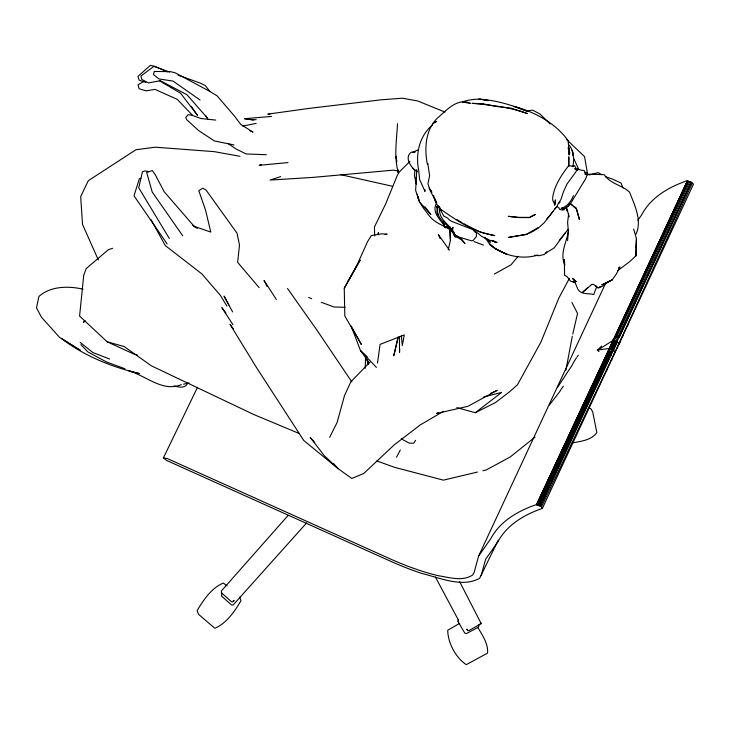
<?xml version="1.0" encoding="UTF-8"?>
<svg xmlns="http://www.w3.org/2000/svg" width="730" height="730" viewBox="0 0 730 730"><rect width="100%" height="100%" fill="white"/><g stroke="black" fill="none" stroke-linecap="round" stroke-linejoin="round"><path stroke-width="1.09" d="M374.654 235.973L374.426 227.003L385.577 204.108L397.613 174.68L399.666 171.587L409.977 161.321M567.347 209.081L567.347 211.353L566.097 207.858M568.798 165.865L568.834 156.777L568.707 166.02M636.067 251.239L635.921 255.755L630.008 261.376L617.553 270.775M636.177 247.844L636.478 238.792L633.695 229.111M378.423 234.768L378.514 232.551L377.565 234.549M365.155 368.321L365.611 356.97M399.684 349.031L399.52 352.435L399.493 336.53M414.85 170.373L414.503 175.839L416.219 183.905M397.522 123.607C396.709 139.822 393.78 156.904 398.334 172.718L397.877 169.442M416.766 169.533L415.635 190.329L419.367 201.818L430.81 214.483L424.897 206.754M567.584 240.59L568.36 231.291L567.611 222.312L568.67 213.735M415.753 177.992L415.552 180.255L416.501 184.115M568.524 229.786C567.21 242.068 559.39 252.288 564.755 265.136L564.354 259.597L564.6 275.32L567.128 276.652L570.559 281.26L575.112 282.236M377.51 363.047L380.084 344.377L404.265 334.96L402.321 345.6L401.372 335.754M572.959 166.349C574.209 158.839 573.926 150.426 568.542 144.476M438.329 206.17C434.268 218.033 446.724 223.471 452.317 231.3L451.979 230.817L455.027 236.42L456.807 236.365M565.878 370.338L572.302 336.183M552.646 197.721C554.316 185.657 561.206 175.556 568.314 166.075L570.221 165.783L573.415 166.522L572.347 166.522L574.702 165.719L576.563 169.406M452.691 228.782L453.011 227.222L451.906 229.913L452.18 232.167L454.188 233.071M439.88 207.804L439.442 209.902L439.579 209.318C438.776 221.263 452.709 225.561 455.611 236.383L457.345 236.356L461.725 239.066L464.974 243.656L461.342 239.778L457.026 237.159L455.356 237.159L453.686 234.257L455.027 236.42M448.257 249.779L450.419 240.298L449.89 229.247M398.087 337.214L393.78 355.747L398.224 337.032M572.804 334.021L577.539 313.444L571.909 302.466M221.792 592.906L221.555 596.082L231.647 605.061L233.18 604.96L306.655 522.881M478.643 626.404L478.086 627.335L466.388 633.613L464.855 633.184L458.102 621.759L458.44 619.46L458.376 620.016L435.409 577.01M605.635 283.249L478.615 556.068L474.144 572.43L472.684 574.975C462.628 581.719 449.443 577.448 438.447 575.742C421.52 571.745 405.168 565.613 389.327 558.486L167.179 458.504L163.401 457.902L166.65 460.457L388.962 560.512A97.847 27.101 25 0 0 421.949 573.488C440.099 577.832 461.707 587.933 479.583 578.37L498.189 540.236M481.143 575.651L485.614 559.308L497.778 541.998A680.816 188.568 25 0 1 542.363 508.408L693.5 184.133L691.255 182.199L686.72 180.867A687.14 190.32 25 0 0 641.725 214.739L637.911 220.241M478.497 626.942L479.236 624.269M467.556 629.333L466.607 629.269L467.729 630.601L468.852 630.629L481.043 623.657M481.106 623.42L459.681 581.71M457.956 621.212L458.102 620.673M480.961 623.958L481.189 623.11M436.449 203.341C431.704 211.837 439.496 218.836 443.886 225.114L443.648 224.566L445.282 227.796L446.714 227.076L446.094 227.358L449.68 227.778L452.974 229.84M437.58 205.522L436.841 207.229L436.996 206.636L436.951 212.284L438.128 215.113M607.588 353.028L536.523 504.768L535.784 504.813A687.14 190.32 25 0 0 490.797 538.676L478.615 556.068M608.053 354.716L608.619 353.457M609.34 355.291L609.906 354.023M610.7 355.902L611.265 354.643M635.392 235.288C642.802 221.263 634.671 205.44 629.57 192.163C621.768 184.873 610.344 184.042 604.23 174.653L584.776 174.078M692.414 182.911L617.215 347.288L541.477 506.857L542.563 508.08M617.334 348.164L617.662 347.453M541.477 506.857L536.523 504.768L687.459 180.83L609.632 348.748M687.459 180.83L536.523 504.768M608.875 353.037L609.796 351.057M608.93 348.566L610.691 348.995L614.824 340.198L610.745 348.958M615.737 338.236L688.582 181.067L537.645 505.014L609.404 351.833M612.023 349.606L689.914 181.551M612.917 351.23L617.516 341.293M613.383 355.656L615.372 351.358L610.691 348.995M613.966 345.272L538.986 505.489L610.253 353.347M601.593 346.084L597.259 350.345L612.589 340.7L613.556 338.629M608.345 351.449L613.337 340.791M611.156 351.413L615.7 341.704M617.498 341.394L540.328 506.136L691.255 182.199L619.305 337.388M619.341 344.031L621.066 339.158M197.538 387.247L163.401 457.902M615.39 336.265L615.892 335.243M616.604 336.311L617.106 335.28M617.981 336.703L618.483 335.663M329.632 437.361L337.077 422.551L344.478 395.715L350.756 381.918L370.229 361.861M573.442 195.603C571.161 201.407 567.228 206.471 561.133 208.497L562.821 207.502L562.447 209.565L563.067 209.291M396.518 457.236L400.332 449.981M569.436 278.303L558.833 298.086L540.976 341.996L517.47 384.774L509.704 391.663L495.469 402.559L475.267 412.733L456.807 407.577M368.787 364.005L365.849 358.056L360.474 350.582L351.176 326.064L361.478 344.66L344.797 315.962L344.259 288.24L357.235 264.588L367.591 241.603L371.342 235.544L381.854 233.819L387.165 234.157L385.057 234.631M344.259 288.24L360.191 259.99L348.073 281.296M622.498 337.269L622.818 335.563M627.745 325.936L627.736 324.932M557.72 387.101L571.818 365.684A687.925 231.164 25.2 0 1 576.49 357.773M415.607 440.327L413.618 443.229L409.074 443.101L401.245 438.766M550.064 215.25L553.322 211.016M554.627 209.327L556.579 206.782L544.206 222.741L538.886 227.577L533.265 231.237L526.239 234.476L538.393 227.486M534.816 255.217L538.886 255.728L544.434 254.423L546.679 251.941L545.483 253.273L554.225 247.844L568.077 229.275M606.758 370.986L606.612 370.265M549.389 404.977L559.691 391.7A687.925 149.185 24.8 0 1 563.432 386.197M559.262 240.453L565.567 232.514M518.145 256.257L511.046 264.817L494.301 274.069M569.738 203.925L567.566 206.526L563.487 209.136L568.232 206.325L570.358 203.779L585.725 178.668L587.522 173.348L586.363 172.289L585.031 172.718M546.597 219.338L549.371 216.071M187.227 384.153C184.279 388.679 178.275 387.064 173.995 385.869M83.384 322.231L84.835 320.57M287.903 515.654L221.391 590.944L221.382 592.778L231.419 601.702L232.523 601.958L234.23 600.589L233.208 600.945M559.016 203.223L560.074 202.037M83.485 322.45L84.972 320.881M591.893 284.381L582.768 292.155L587.787 287.62M534.953 437.142L510.316 456.916L486.226 469.965L482.931 470.75M475.267 412.733L501.683 392.384L483.716 396.947M432.707 124.821C419.732 135.342 415.37 153.446 418.564 169.552L419.677 179.644L425.015 191.479L424.97 189.572M618.292 268.01L619.971 266.952L616.248 274.161L612.233 279.836L601.985 284.8L612.233 279.836L608.382 281.753L603.299 285.768L598.417 288.031L593.508 284.362L591.4 284.572M443.438 411.328L420.252 424.933L394.264 444.826L363.723 473.505L351.805 478.478L338.017 468.569L303.799 440.518L256.449 367.491L230.05 324.394L233.408 328.865M143.746 81.486L138.025 84.808L139.12 88.759L146.155 90.849L154.997 89.398L177.262 99.353L192.601 115.386M459.818 623.247L447.7 630.255C447.992 643.112 455.575 657.42 466.242 664.656L487.54 653.149C488.47 643.823 482.311 635.219 477.84 627.453M418.536 149.586L412.943 152.314L414.85 152.141M529.998 216.938L535.574 214.346L529.633 217.613L519.085 217.567L508.272 216.326L518.337 217.367L529.067 217.376M438.429 412.596L436.476 413.509L468.003 406.281L497.212 390.349L490.377 393.47M598.664 287.538L596.255 287.739L593.745 294.582C588.216 292.794 581.637 295.276 577.85 289.226L573.917 279.69L572.347 278.34L576.244 281.661L573.917 279.69L575.121 281.506M195.923 227.577L194.125 226.318L164.168 191.725L155.189 174.598L152.333 170.564L146.684 172.426L152.196 191.999L182.692 235.726M280.658 176.633L270.063 180.073L312.787 177.408L393.716 170.126L397.941 170.966M112.657 248.3L108.432 249.624L86.204 268.594L83.74 275.201L79.579 316.044L107.118 341.777L134.156 354.187L137.34 354.935M538.01 255.035C521.658 260.126 502.204 255.591 489.675 243.939L495.369 248.793L490.341 245.225L484.839 237.213M261.431 164.679L259.26 165.29L288.012 162.589M140.89 178.293L139.357 178.722L134.001 195.822L167.133 243.911M589.11 174.963L598.162 172.636L601.748 174.662M477.447 472.055L443.429 480.148L394.538 467.319L376.799 460.904M181.396 384.646C162.607 392.402 146.292 375.813 128.982 370.959L139.466 373.605M183.577 384.172L189.015 382.976M612.598 340.691L615.919 341.102L619.104 343.346M242.716 126.107L256.12 123.37M564.29 209.756L562.365 210.067L559.636 209.337L559.025 207.95L557.62 207.055L557.318 205.276L561.051 199.254L563.451 191.771L567.128 183.768L575.724 172.161L577.412 168.749L580.888 170.145L584.155 170.519L585.816 174.488M572.265 442.864C580.879 441.385 591.382 440.199 596.857 432.662L592.733 412.048L591.145 409.001L589.959 408.307M478.615 98.988L488.16 100.576C479.647 98.212 470.667 99.116 462.391 101.944L470.759 103.514C457.482 97.218 446.724 110.194 437.544 117.959C425.417 129.712 424.404 147.907 427.187 163.593M527.179 110.814L532.617 110.175L539.808 113.88L550.201 123.972M608.92 348.566L597.441 349.962L599.038 351.568M256.148 119.592L252.835 119.866L244.523 118.698L271.56 116.435M599.622 286.68L601.566 286.516M345.144 307.312L334.012 306.983L321.246 302.284M414.95 151.986L411.2 152.205C403.882 157.607 411.328 168.393 417.323 171.696L416.711 170.82M427.926 164.122L427.78 163.62L429.614 175.601L427.935 183.741L429.943 190.101L436.723 203.268L435.098 198.761M266.368 154.733L246.083 153.957L236.219 149.048L227.869 143.39M269.972 114.281L267.819 114.135L309.219 108.378L381.005 99.828L402.385 98.212L417.761 100.996L444.971 112.037M480.011 99.234C496.373 100.265 512.168 105.184 527.288 111.307L513.947 106.361C534.853 112 555.247 122.877 568.195 140.689L569.154 155.025L568.269 147.624L569.792 153.309L568.424 148.309M215.733 120.085L201.005 118.534L191.89 115.258L188.148 114.647L185.758 117.63L186.78 119.766L198.578 130.524L214.392 140.963L233.929 144.932M244.523 118.698L253.547 119.939M450.191 227.103L446.477 226.574L445.054 227.194L445.647 226.993L444.652 226.254L444.935 226.838L443.055 221.92M83.01 289.171C68.438 285.841 50.552 285.987 38.9 296.48L36.5 307.896L41.537 317.304L59.614 337.424L80.419 350.437L61.895 338.738C84.653 356.185 111.635 366.889 139.311 373.587M240.042 156.311L214.31 151.648L155.207 147.195L135.963 149.732L88.303 180.693L80.692 196.607L82.526 224.411L98.358 260.017M611.421 360.018L611.913 359.981M148.929 171.678L145.024 170.893L142.423 171.76L138.755 187.829L169.314 238.509M340.864 174.698L392.338 186.241M107.118 341.777L124.182 346.558L151.521 365.903L253.775 414.521L299.2 433.501M145.872 82.435L139.138 80.2L137.906 76.413L150.398 65.344L155.043 66.375L167.407 71.887M194.125 226.318L210.778 232.067L205.504 209.948L198.788 190.694L202.73 188.203L206.079 190.092L237.049 233.217L239.495 244.997L237.642 262.344L259.15 287.647M169.625 72.078L153.829 66.394L140.954 75.975L141.757 79.442L148.509 82.91L160.29 80.692L187.026 94.772L207.557 118.233M178.047 75.099L200.166 83.056L205.376 85.62L209.802 91.405L217.065 95.812L234.722 116.38L240.672 124.365L253 132.103L249.87 130.716M124.967 368.75L106.562 362.016L87.901 351.942L80.902 344.642M474.071 241.593L483.433 245.098M109.582 359.032L92.838 352.508L80.172 342.397M492.412 240.718L496.09 242.251L486.7 239.23L481.052 235.89L473.916 229.986L451.779 221.418L449.351 219.912L447.481 217.987L443.694 215.97L438.611 206.316M491.746 240.444L497.002 242.643L494.073 241.155M308.626 297.429L311.701 298.716M572.959 281.889L575.477 282.966M469.627 226.765L480.395 232.24L494.739 235.58C475.832 232.642 459.115 222.294 443.758 211.399C437.973 208.023 434.843 202.073 433.739 195.64M209.802 91.405L175.246 72.836L170.364 71.622L154.313 71.458L153.473 74.569L158.948 78.94L173.065 81.103L200.102 100.046M605.599 357.454L606.584 357.983M462.099 222.723L456.624 219.438M463.97 223.745L468.66 226.3M577.439 170.054L577.33 169.26L577.576 170.701L574.738 168.575L575.468 169.433M605.325 176.687L612.132 178.932L621.102 183.029L622.918 188.011M159.368 80.72L180.629 93.248L197.565 115.495L191.251 106.279M452.116 231.136C444.716 225.679 435.481 223.617 429.468 216.117C424.632 209.373 418.253 202.876 417.341 194.244M192.702 225.178L197.31 228.444M570.687 203.816L573.068 205.623M574.656 206.836L576.244 208.041L579.501 219.703L576.435 208.981L570.239 203.743M412.678 168.338L415.16 170.3M485.067 237.843L490.323 242.296L487.512 238.947M227.149 585.916L223.343 583.051C211.7 587.796 203.46 599.96 197.136 610.59L198.441 614.222L214.784 628.256C226.428 623.502 234.668 611.339 240.991 600.708L239.686 597.076M367.163 356.76L360.474 350.582L376.415 367.391M566.562 139.521L584.566 156.631L587.732 175.036M596.857 287.054L595.68 285.841L596.848 287.31M472.748 229.037L476.407 232.998L476.398 236.529L473.131 240.526L471.443 240.818L459.124 237.104L454.042 234.44L452.436 231.903M314.794 442.562L310.296 437.535L324.293 455.702L338.017 468.569L333.519 463.532M473.122 229.758L475.038 232.085M225.944 313.006L221.865 307.649L232.943 324.722M438.693 206.097L439.734 207.512M449.443 250.098L438.347 234.604L440.226 238.683M287.501 288.496L316.838 329.987L351.833 381.899M431.056 190.795L429.231 188.203L431.968 192.282M568.424 147.423L569.491 149.039L568.506 147.259M276.351 299.492L264.05 280.457L267.089 286.507M554.608 204.373L552.71 200.202L552.674 198.551M226.902 306.116L220.414 295.422L201.982 273.987L165.299 245.59L151.019 219.648M439.442 208.251L440.82 210.532L439.998 208.415M205.705 115.513L207.986 119.318M228.809 305.03L224.046 296.07L232.614 311.947M578.89 169.679L573.452 157.89M568.606 215.523L569.008 216.773L567.173 209.318M415.799 181.733L416.337 183.695M397.658 169.807L398.334 172.718M367.09 359.242L368.139 364.498M573.287 155.864L572.265 150.27L573.324 156.019M396.819 161.795L396.052 156.339L396.29 158.419M555.138 204.09L555.347 199.874L554.7 205.458M368.093 360.857L368.321 363.12M418.363 196.945L418.673 200.175L418.454 197.036M449.872 229.074L450.419 240.298M577.074 356.924A687.925 231.164 25.2 0 1 578.269 355.245M636.478 238.792L635.921 255.755L636.478 238.792M433.848 122.686L433.155 123.489L436.668 121.417L433.848 122.686M526.576 234.366L508.509 237.405L526.576 234.366M483.37 103.852L472.301 103.331C490.87 105.12 509.75 106.981 527.361 113.561L511.192 108.241L494.32 106.178L483.37 103.852M507.149 254.432L495.46 248.875L507.149 254.432"/></g></svg>
